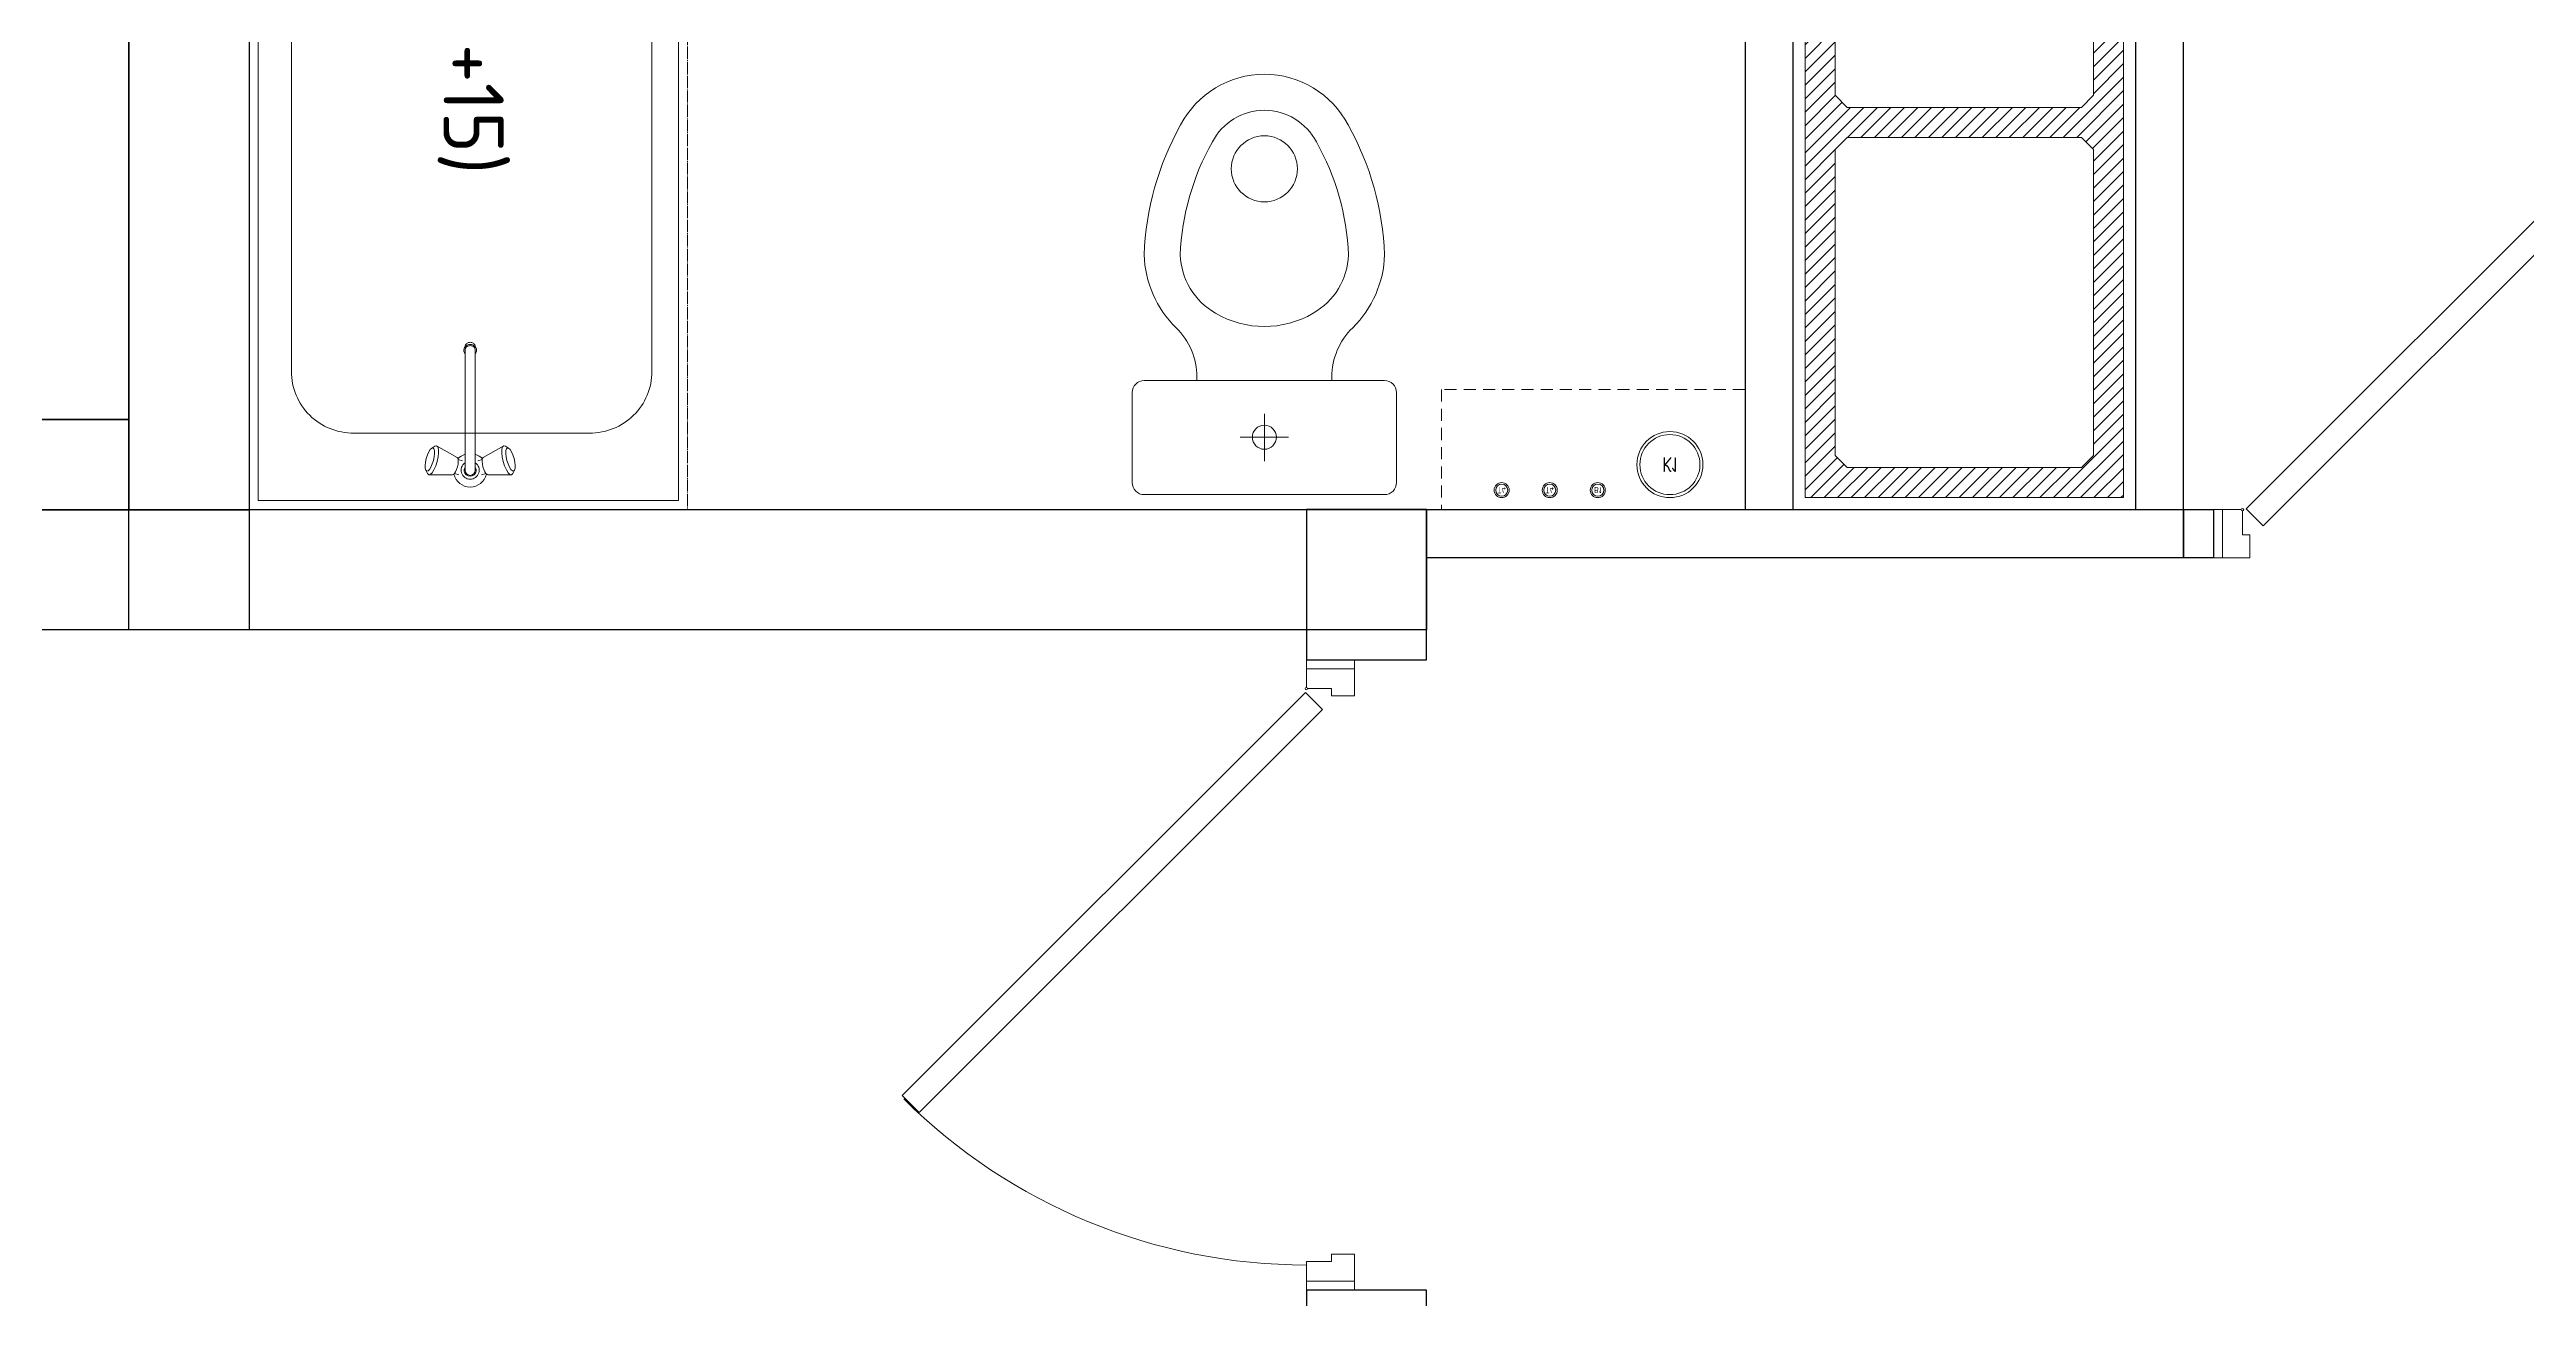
# Model space of a CAD drawing. Header units: millimetres. Extents: x 21366 to 66050, y 8191 to 52826.
# Drawn here: x 50443 to 54566, y 30712 to 32792 of the extents above; entities that cross this region are included whole.
import ezdxf
from ezdxf.enums import TextEntityAlignment as Align

# ---------------------------------------------------------------- set-up
doc = ezdxf.new("R2010")
doc.units = ezdxf.units.MM
for name, pattern in [('200_ШТРИХ', [320, 200, -120]), ('ACAD_ISO02W100', [15, 12, -3]), ('ГОСТ 2.303 5', [24, 20, -1.5, 1, -1.5])]:
    doc.linetypes.add(name, pattern=pattern)
for name, color, linetype, lineweight in [('АР - Вентблок', 36, 'Continuous', 9), ('АР - ВК', 126, 'Continuous', 13), ('АР - Двери', 126, 'Continuous', 9), ('АР - Монолит', 56, 'Continuous', 30), ('АР - Перегородки 80', 32, 'Continuous', 30), ('АР - Сантехника', 150, 'Continuous', 9), ('АР - утеплитель', 40, 'Continuous', 30)]:
    doc.layers.add(name, color=color, linetype=linetype, lineweight=lineweight)
doc.styles.add('GOST-2.304_Type-B', font='GOST Common.ttf')
doc.styles.add('ГОСТ 2.304', font='CS_Gost2304.shx')

# ---------------------------------------------------------------- blocks, each defined once
blk = doc.blocks.new('*U79')
at = {"ltscale": 100}
for p, q in [((15, 37.5), (15, -42.5)), ((46, 37.5), (15, 37.5)), ((48, -4.5), (48, 35.5)), ((852, -4.5), (852, 37.5)), ((852, 37.5), (885, 37.5)), ((885, 37.5), (885, -42.5)), ((60, -4.5), (48, -4.5)), ((60, -42.5), (60, -4.5)), ((840, -42.5), (840, -4.5)), ((840, -4.5), (852, -4.5)), ((15, -42.5), (60, -42.5)), ((885, -42.5), (840, -42.5))]:
    blk.add_line(p, q, dxfattribs=at)
for points in [[(54.4, 38.9), (82.7, 10.6), (648, 575.9), (619.7, 604.2)], [(15, -42.5), (0, -42.5), (0, 37.5), (15, 37.5)], [(885, -42.5), (900, -42.5), (900, 37.5), (885, 37.5)]]:
    blk.add_lwpolyline(points, close=True, dxfattribs=at)
blk.add_circle((48, 37.5), 2, dxfattribs=at)
blk.add_arc((56.7, 37.5), 800, 0, 44.865, dxfattribs=at)
blk = doc.blocks.new('*U85')
at = {"ltscale": 100}
for p, q in [((-1035, 37.5), (-1035, -42.5)), ((-1002, 37.5), (-1035, 37.5)), ((-1002, -4.5), (-1002, 37.5)), ((-48, -4.5), (-48, 35.5)), ((-46, 37.5), (-15, 37.5)), ((-15, 37.5), (-15, -42.5)), ((-990, -4.5), (-1002, -4.5)), ((-990, -42.5), (-990, -4.5)), ((-60, -42.5), (-60, -4.5)), ((-60, -4.5), (-48, -4.5)), ((-1035, -42.5), (-990, -42.5)), ((-15, -42.5), (-60, -42.5))]:
    blk.add_line(p, q, dxfattribs=at)
for points in [[(-54.4, 38.9), (-82.7, 10.6), (-754, 682), (-725.8, 710.3)], [(-1035, -42.5), (-1050, -42.5), (-1050, 37.5), (-1035, 37.5)], [(-15, -42.5), (0, -42.5), (0, 37.5), (-15, 37.5)]]:
    blk.add_lwpolyline(points, close=True, dxfattribs=at)
blk.add_circle((-48, 37.5), 2, dxfattribs=at)
blk.add_arc((-57.9, 37.5), 950, 135.135, 180, dxfattribs=at)
blk = doc.blocks.new('Унитаз_700х440')
at = {"color": 0, "ltscale": 50}
for points in [[(195, -220), (45, -220, -0.414601), (25, -200), (25, 200, -0.414214), (45, 220), (195, 220, -0.414214), (215, 200), (215, -200, -0.414487)], [(327.1, 81.1, -0.261097), (424.4, 140, -0.11879), (612.3, 86.6, -0.608687), (612.3, -86.6, -0.11879), (424.4, -140, -0.261097), (327.1, -81.1, -0.27207)]]:
    blk.add_lwpolyline(points, format="xyb", close=True, dxfattribs=at)
blk.add_lwpolyline([(215, 112.3), (220.9, 112.3, 0.202167), (303, 147, -0.194798), (424.5, 200, -0.119349), (640.7, 139.4, -0.604544), (640.7, -139.4, -0.119349), (424.5, -200, -0.194798), (303, -147, 0.202167), (220.9, -112.3), (215, -112.3)], format="xyb", dxfattribs=at)
for points in [[(120.6, -40), (120.6, 40)], [(159.4, 0), (80.6, 0)]]:
    blk.add_lwpolyline(points, dxfattribs=at)
for centre, radius in [((567.6, 0), 55), ((120.6, 0), 20)]:
    blk.add_circle(centre, radius, dxfattribs=at)
at = {"layer": 'Defpoints', "linetype": 'ACAD_ISO02W100', "lineweight": -2, "ltscale": 10}
blk.add_lwpolyline([(0, -220), (0, 220)], dxfattribs=at)
blk = doc.blocks.new('Вентблок 900 х 530')
at = {"layer": 'АР - Вентблок', "lineweight": 5}
h = blk.add_hatch(dxfattribs=at)
h.set_pattern_fill('ANSI31', color=256, scale=5)
h.set_pattern_definition([(45, (-3927617.913, -709139.574), (-11.22532015, 11.22532015), [])])
h.paths.add_polyline_path([(-20, 920), (-550, 920), (-550, 20), (-20, 20)])
h.paths.add_polyline_path([(-480, 670), (-500, 690), (-500, 850), (-480, 870), (-90, 870), (-70, 850), (-70, 690), (-90, 670)], flags=16)
h.paths.add_polyline_path([(-90, 620), (-70, 600), (-70, 90), (-90, 70), (-480, 70), (-500, 90), (-500, 600), (-480, 620)], flags=16)
at = {"layer": 'АР - Вентблок', "linetype": '200_ШТРИХ', "lineweight": 5, "ltscale": 0.1}
blk.add_lwpolyline([(-570, 0), (-570, 940), (0, 940), (0, 0)], close=True, dxfattribs=at)
at = {"layer": 'АР - Вентблок', "linetype": 'ByBlock'}
for points in [[(-550, 20), (-550, 920), (-20, 920), (-20, 20)], [(-500, 690), (-500, 850), (-480, 870), (-90, 870), (-70, 850), (-70, 690), (-90, 670), (-480, 670)], [(-500, 90), (-500, 600), (-480, 620), (-90, 620), (-70, 600), (-70, 90), (-90, 70), (-480, 70)]]:
    blk.add_lwpolyline(points, close=True, dxfattribs=at)
blk = doc.blocks.new('Ванна 170х70 (+15)')
at = {"layer": 'АР - Сантехника'}
for p, q in [((15, 15), (15, 1715)), ((15, 1715), (715, 1715)), ((715, 1715), (715, 15)), ((715, 1715), (715, 1715)), ((287.1, 1661.1), (286.9, 1656.5)), ((286.9, 1656.5), (287.5, 1650.9)), ((288.1, 1664.3), (287.1, 1661.1)), ((287.5, 1650.9), (288.8, 1644.8)), ((291, 1670), (288.1, 1664.3)), ((289.6, 1665.8), (288.1, 1664.3)), ((291.7, 1665.3), (289.6, 1665.8)), ((292.9, 1671.8), (291, 1670)), ((294.1, 1663), (291.7, 1665.3)), ((332.3, 1672), (292.9, 1671.8)), ((295.6, 1671.2), (292.9, 1671.8)), ((296.6, 1659.1), (294.1, 1663)), ((298.6, 1668.4), (295.6, 1671.2)), ((298.9, 1653.9), (296.6, 1659.1)), ((301.6, 1663.5), (298.6, 1668.4)), ((300.8, 1648), (298.9, 1653.9)), ((304.5, 1657), (301.6, 1663.5)), ((306.9, 1649.7), (304.5, 1657)), ((308.5, 1642.1), (306.9, 1649.7)), ((333.8, 1671.7), (332.3, 1672)), ((335.6, 1669.9), (333.8, 1671.7)), ((337.5, 1667), (335.6, 1669.9)), ((343.2, 1671.8), (335.7, 1669.8)), ((339.2, 1663.1), (337.5, 1667)), ((340.6, 1658.7), (339.2, 1663.1)), ((341.6, 1654.2), (340.6, 1658.7)), ((342.1, 1650), (341.6, 1654.2)), ((341.9, 1646.5), (342.1, 1650)), ((353.4, 1664.4), (353.4, 1464.3)), ((370.4, 1664.4), (370.4, 1464.3)), ((380.6, 1671.8), (388, 1669.8)), ((382.1, 1654.2), (381.7, 1650)), ((381.7, 1650), (381.8, 1646.5)), ((383.1, 1658.7), (382.1, 1654.2)), ((384.5, 1663.1), (383.1, 1658.7)), ((386.3, 1667), (384.5, 1663.1)), ((388.1, 1669.9), (386.3, 1667)), ((389.9, 1671.7), (388.1, 1669.9)), ((391.5, 1672), (389.9, 1671.7)), ((391.5, 1672), (430.8, 1671.8)), ((416.9, 1649.7), (415.3, 1642.1)), ((419.3, 1657), (416.9, 1649.7)), ((422.1, 1663.5), (419.3, 1657)), ((425.2, 1668.4), (422.1, 1663.5)), ((424.9, 1653.9), (423, 1648)), ((427.2, 1659.1), (424.9, 1653.9)), ((428.2, 1671.2), (425.2, 1668.4)), ((429.6, 1663), (427.2, 1659.1)), ((430.8, 1671.8), (428.2, 1671.2)), ((432, 1665.3), (429.6, 1663)), ((432.8, 1670), (430.8, 1671.8)), ((434.1, 1665.8), (432, 1665.3)), ((432.8, 1670), (435.7, 1664.3)), ((435.7, 1664.3), (434.1, 1665.8)), ((434.9, 1644.8), (436.2, 1650.9)), ((436.6, 1661.1), (435.7, 1664.3)), ((436.2, 1650.9), (436.8, 1656.5)), ((436.8, 1656.5), (436.6, 1661.1)), ((288.8, 1644.8), (290.7, 1638.9)), ((290.7, 1638.9), (293, 1633.8)), ((293, 1633.8), (295.5, 1629.9)), ((295.5, 1629.9), (297.9, 1627.6)), ((297.9, 1627.6), (300, 1627.1)), ((303.3, 1624.1), (297.9, 1627.6)), ((300, 1627.1), (301.6, 1628.6)), ((302.1, 1642), (300.8, 1648)), ((301.6, 1628.6), (302.5, 1631.7)), ((302.7, 1636.4), (302.1, 1642)), ((302.5, 1631.7), (302.7, 1636.4)), ((303.3, 1624.1), (305.9, 1623.5)), ((340, 1643), (305.9, 1623.5)), ((305.9, 1623.5), (307.9, 1625.3)), ((307.9, 1625.3), (309, 1629.3)), ((309.3, 1635.1), (308.5, 1642.1)), ((309, 1629.3), (309.3, 1635.1)), ((340, 1643), (341.2, 1644.1)), ((341.2, 1644.1), (341.9, 1646.5)), ((349.4, 1648.6), (341.9, 1646.6)), ((353.2, 1637.8), (353.4, 1637.7)), ((370.4, 1637.7), (370.5, 1637.8)), ((374.4, 1648.6), (381.8, 1646.6)), ((381.8, 1646.5), (382.5, 1644.1)), ((382.5, 1644.1), (383.7, 1643)), ((383.7, 1643), (417.9, 1623.5)), ((415.3, 1642.1), (414.5, 1635.1)), ((414.5, 1635.1), (414.7, 1629.3)), ((414.7, 1629.3), (415.9, 1625.3)), ((415.9, 1625.3), (417.9, 1623.5)), ((417.9, 1623.5), (420.5, 1624.1)), ((420.5, 1624.1), (425.9, 1627.6)), ((421.7, 1642), (421.1, 1636.4)), ((421.1, 1636.4), (421.2, 1631.7)), ((421.2, 1631.7), (422.2, 1628.6)), ((423, 1648), (421.7, 1642)), ((422.2, 1628.6), (423.8, 1627.1)), ((423.8, 1627.1), (425.9, 1627.6)), ((425.9, 1627.6), (428.3, 1629.9)), ((428.3, 1629.9), (430.7, 1633.8)), ((430.7, 1633.8), (433, 1638.9)), ((433, 1638.9), (434.9, 1644.8)), ((558.2, 1602.4), (161.2, 1602.4)), ((59.4, 365.8), (59.4, 1499.9)), ((659.4, 1499.9), (659.4, 365.8)), ((715, 15), (15, 15)), ((15, 15), (15, 15))]:
    blk.add_line(p, q, dxfattribs=at)
at = {"layer": 'АР - Сантехника', "linetype": 'ГОСТ 2.303 5'}
blk.add_lwpolyline([(0, 1730), (730, 1730), (730, 0), (0, 0)], close=True, dxfattribs=at)
at = {"layer": 'АР - Сантехника'}
for points in [[(353.4, 1469.8), (352.6, 1468.7), (352, 1467.5), (351.6, 1466.2), (351.4, 1464.9), (351.4, 1463.6), (351.6, 1462.3), (352.1, 1461), (352.7, 1459.8), (353.5, 1458.7), (354.5, 1457.7), (355.6, 1456.9), (356.9, 1456.2), (358.2, 1455.6), (359.7, 1455.2), (361.1, 1455.1), (362.6, 1455.1), (364.1, 1455.2), (365.5, 1455.6), (366.9, 1456.2), (368.1, 1456.9), (369.3, 1457.7), (370.2, 1458.7), (371.1, 1459.8), (371.7, 1461), (372.1, 1462.3), (372.3, 1463.6), (372.4, 1464.9), (372.2, 1466.2), (371.8, 1467.5), (371.2, 1468.7), (370.4, 1469.8)], [(353.4, 1464.3), (353.5, 1463.1), (353.8, 1462), (354.3, 1460.9), (355, 1459.9), (355.9, 1459), (356.9, 1458.2), (358, 1457.6), (359.3, 1457.2), (360.5, 1456.9), (361.9, 1456.8), (363.2, 1456.9), (364.5, 1457.2), (365.7, 1457.6), (366.9, 1458.2), (367.9, 1459), (368.8, 1459.9), (369.5, 1460.9), (370, 1462), (370.3, 1463.1), (370.4, 1464.3)], [(353.4, 1458.9), (353.5, 1457.7), (353.8, 1456.5), (354.3, 1455.4), (355, 1454.4), (355.9, 1453.5), (356.9, 1452.7), (358, 1452.1), (359.3, 1451.7), (360.5, 1451.4), (361.9, 1451.3), (363.2, 1451.4), (364.5, 1451.7), (365.7, 1452.1), (366.9, 1452.7), (367.9, 1453.5), (368.8, 1454.4), (369.5, 1455.4), (370, 1456.5), (370.3, 1457.7), (370.4, 1458.9)]]:
    blk.add_lwpolyline(points, dxfattribs=at)
for centre, radius, start, end in [((361.9, 1664.4), 28, 13.4165, 166.5835), ((361.9, 1664.4), 15, 304.5181, 235.4819), ((361.9, 1664.4), 10, 328.2117, 211.7883), ((361.9, 1664.4), 8.5, 0, 180), ((361.9, 1664.4), 28, 223.4165, 252.3278), ((361.9, 1664.4), 28, 287.6722, 316.5835), ((161.9, 1499.9), 102.5, 89.241, 179.9993), ((556.9, 1499.9), 102.5, 359.9999, 90.759), ((359.4, 365.8), 300, 180, 0)]:
    blk.add_arc(centre, radius, start, end, dxfattribs=at)
at = {"layer": 'АР - Сантехника', "linetype": 'Continuous', "style": 'GOST-2.304_Type-B'}
blk.add_text('170 х 70 (+15)', height=100, rotation=90, dxfattribs=at).set_placement((356.2, 771.5), align=Align.MIDDLE_CENTER)
blk = doc.blocks.new('Стояк ВК с циркуляцией')
at = {"layer": 'АР - ВК', "linetype": '200_ШТРИХ', "lineweight": 5, "ltscale": 0.1}
blk.add_lwpolyline([(-505, 0), (0, 0), (0, -200), (-505, -200)], close=True, dxfattribs=at)
at = {"layer": 'АР - ВК', "color": 1, "ltscale": 100}
for centre, radius in [((-405, -32.5), 12.5), ((-405, -32.5), 10), ((-325, -32.5), 12.5), ((-325, -32.5), 10)]:
    blk.add_circle(centre, radius, dxfattribs=at)
at = {"layer": 'АР - ВК', "color": 5, "ltscale": 100}
for radius in [12.5, 10]:
    blk.add_circle((-245, -32.5), radius, dxfattribs=at)
at = {"layer": 'АР - ВК', "color": 46, "ltscale": 100}
for radius in [55, 50]:
    blk.add_circle((-125, -75), radius, dxfattribs=at)
at = {"layer": 'АР - ВК', "color": 1, "ltscale": 100, "style": 'ГОСТ 2.304'}
for p in [(-405, -32.5), (-325, -32.5)]:
    blk.add_text('Т4', height=10, dxfattribs=at).set_placement(p, align=Align.MIDDLE_CENTER)
at = {"layer": 'АР - ВК', "color": 5, "ltscale": 100, "style": 'ГОСТ 2.304'}
blk.add_text('В1', height=10, dxfattribs=at).set_placement((-245, -32.5), align=Align.MIDDLE_CENTER)
at = {"layer": 'АР - ВК', "color": 46, "ltscale": 100, "style": 'ГОСТ 2.304'}
blk.add_text('К1', height=25, dxfattribs=at).set_placement((-125, -75), align=Align.MIDDLE_CENTER)
blk = doc.blocks.new('Квартира 2К 6450 тип 7 перекидная')
at = {"layer": 'АР - Монолит', "elevation": 0}
for points in [[(-1760, 2000), (-1960, 2000), (-1960, 7980), (-1760, 7980)], [(200, 2200), (200, 2000), (-1960, 2000), (-1960, 2200)], [(200, 2200), (0, 2200), (0, 1950), (200, 1950)], [(200, 900), (0, 900), (0, 0), (200, 0)]]:
    blk.add_lwpolyline(points, close=True, dxfattribs=at)
at = {"layer": 'АР - Перегородки 80'}
for points in [[(1380, 2200), (1460, 2200), (1460, 4820), (1380, 4820)], [(730, 2200), (810, 2200), (810, 4060), (730, 4060)]]:
    blk.add_lwpolyline(points, close=True, dxfattribs=at)
at = {"layer": 'АР - Перегородки 80', "elevation": 0}
for points in [[(200, 2120), (200, 2200), (1460, 2200), (1460, 2120)], [(1460, 2120), (1460, 2200), (1510, 2200), (1510, 2120)]]:
    blk.add_lwpolyline(points, close=True, dxfattribs=at)
at = {"rotation": 180}
blk.add_blockref('Ванна 170х70 (+15)', (-1030, 3930, 0), dxfattribs=at)
blk.add_blockref('Вентблок 900 х 530', (1380, 2200, 0))
at = {"layer": 'АР - ВК', "xscale": -1, "rotation": 180}
blk.add_blockref('Стояк ВК с циркуляцией', (730, 2200), dxfattribs=at)
at = {"layer": 'АР - Двери'}
blk.add_blockref('*U79', (1510, 2162.5, 0), dxfattribs=at)
at = {"layer": 'АР - Двери', "rotation": 90.00000000000001}
blk.add_blockref('*U85', (37.5, 1950, 0), dxfattribs=at)
at = {"layer": 'АР - Сантехника', "xscale": -1, "rotation": 270}
blk.add_blockref('Унитаз_700х440', (-70, 2200, 0), dxfattribs=at)
blk = doc.blocks.new('Лестничная клетка Н1 9000 тип 11')
blk.add_line((200, 0), (9200, 0, 0))
at = {"layer": 'АР - Монолит'}
for points in [[(0, 200), (200, 200), (200, 5290), (0, 5290)], [(5760, 0), (5760, 200), (0, 200), (0, 0)]]:
    blk.add_lwpolyline(points, close=True, dxfattribs=at)
at = {"layer": 'АР - утеплитель'}
for points in [[(200, 350), (350, 350), (350, 5290), (200, 5290)], [(2840, 200), (2840, 350), (200, 350), (200, 200)]]:
    blk.add_lwpolyline(points, close=True, dxfattribs=at)
blk = doc.blocks.new('H_Section_3')
at = {"rotation": 56.96711930257281}
blk.add_blockref('Квартира 2К 6450 тип 7 перекидная', (4468.8, -8500, 0), dxfattribs=at)
at = {"xscale": -1, "rotation": 56.96711930257284}
blk.add_blockref('Лестничная клетка Н1 9000 тип 11', (1832.7, -8885.3, 0), dxfattribs=at)

msp = doc.modelspace()

# ---------------------------------------------------------------- block references
at = {"rotation": 303.0328806974269}
msp.add_blockref('H_Section_3', (57225.5, 38206.1, 0), dxfattribs=at)

doc.saveas('drawing.dxf')
